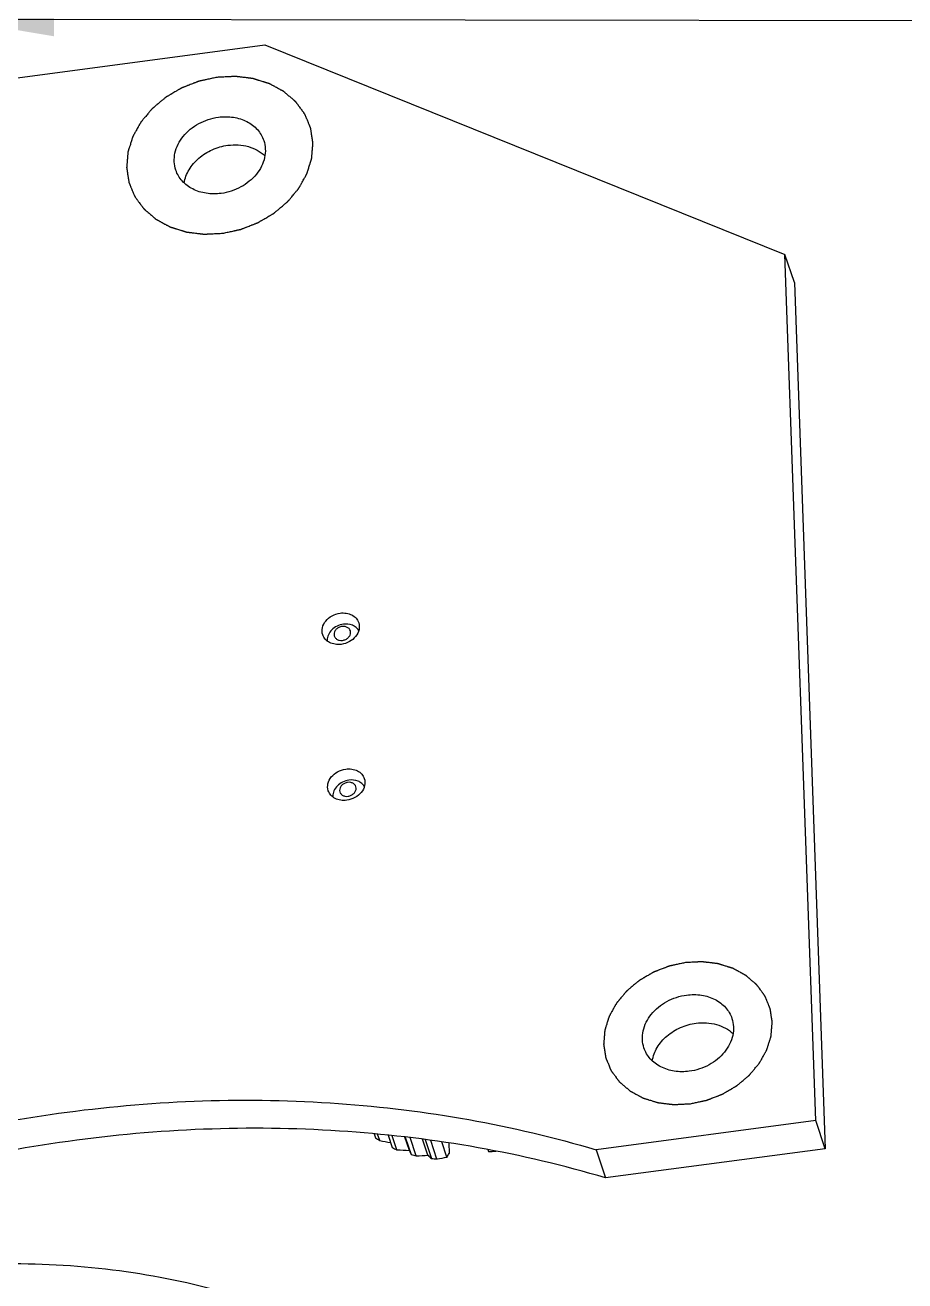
# Model space of a CAD drawing. Header units: millimetres. Extents: x 0 to 420, y 0 to 297.
# Drawn here: x 351.94 to 367.59, y 236.45 to 258.78 of the extents above; entities that cross this region are included whole.
import ezdxf

# ---------------------------------------------------------------- set-up
doc = ezdxf.new("R2010")
doc.units = ezdxf.units.MM
doc.header["$LTSCALE"] = 23.1
doc.layers.get('0').update_dxf_attribs({"linetype": 'CONTINUOUS'})
doc.styles.get("Standard").update_dxf_attribs({"font": 'txt', "width": 0.7})
doc.dimstyles.get("Standard").update_dxf_attribs({"dimtxt": 2.2, "dimasz": 1.8, "dimexe": 1.5, "dimexo": 0.5, "dimtad": 1, "dimdec": 1, "dimzin": 0, "dimdsep": 46, "dimtxsty": 'Standard', "dimblk": '_FILLED', "dimcen": 0.09, "dimclrt": 5, "dimazin": 0, "dimtp": 0.01, "dimtm": 0.01, "dimtfac": 1, "dimtdec": 1, "dimtofl": 0, "dimtmove": 0, "dimatfit": 3, "dimldrblk": '_FILLED', "dimfxl": 1, "dimtolj": 1, "dimtzin": 0, "dimarcsym": 0})

# ---------------------------------------------------------------- blocks, each defined once
blk = doc.blocks.new('_FILLED')
at = {"color": 0, "linetype": 'ByBlock'}
blk.add_solid([(0, 0), (-1, 0.167), (-1, -0.167)], dxfattribs=at)

msp = doc.modelspace()

# ---------------------------------------------------------------- linework, layer by layer
at = {"color": 7, "linetype": 'Continuous'}
for p, q in [((344.066, 256.821), (356.211, 258.43)), ((356.211, 258.43), (365.46, 254.704)), ((366.011, 239.303), (365.46, 254.704)), ((365.628, 254.205), (365.46, 254.704)), ((365.628, 254.205), (366.179, 238.804)), ((366.011, 239.303), (362.103, 238.785)), ((366.179, 238.804), (366.011, 239.303)), ((358.155, 239.07), (358.179, 238.998)), ((358.252, 238.948), (358.212, 239.065)), ((358.401, 239.044), (358.476, 238.823)), ((358.559, 238.786), (358.475, 239.036)), ((358.781, 238.772), (358.7, 239.011)), ((358.706, 239.011), (358.811, 238.7)), ((358.903, 238.676), (358.794, 239.001)), ((359.111, 238.689), (359.015, 238.973)), ((359.061, 238.967), (359.174, 238.63)), ((359.271, 238.621), (359.16, 238.952)), ((359.449, 238.654), (359.359, 238.924)), ((359.479, 238.907), (359.486, 238.72)), ((360.174, 238.789), (360.186, 238.752)), ((360.317, 238.762), (360.318, 238.76)), ((360.322, 238.761), (360.318, 238.76)), ((362.103, 238.785), (362.271, 238.285)), ((366.179, 238.804), (362.271, 238.285))]:
    msp.add_line(p, q, dxfattribs=at)
for centre, radius, start, end in [((357.522, 247.851), 0.203, 182.0466, 185.9873), ((357.621, 245.079), 0.203, 182.0466, 185.9873), ((359.234, 240.463), 1.805, 234.239, 237.0408), ((360.522, 250.66), 11.93, 259.0295, 259.9788), ((359.334, 240.645), 2.014, 244.7626, 247.3671), ((359.293, 248.775), 10.015, 265.7971, 267.0659), ((375.102, 245.467), 17.641, 202.3012, 202.5571), ((359.408, 240.859), 2.24, 254.5363, 256.9623), ((358.508, 247.172), 8.505, 272.6633, 274.0693), ((361.138, 240.804), 2.93, 226.2278, 227.9039), ((348.241, 244.948), 12.855, 330.6843, 331.0184), ((360.018, 242.602), 3.853, 272.4998, 274.4671), ((359.445, 241.071), 2.456, 263.6665, 265.9483), ((358.042, 245.741), 7.225, 279.7964, 281.2339)]:
    msp.add_arc(centre, radius, start, end, dxfattribs=at)
at = {"color": 4, "linetype": 'Continuous'}
for points in [[(355.358, 257.853), (355.331, 257.847), (355.291, 257.839), (355.237, 257.827), (355.197, 257.819), (355.164, 257.811), (355.137, 257.806), (355.117, 257.801), (355.097, 257.797), (355.08, 257.793), (355.067, 257.791), (355.058, 257.789), (355.052, 257.787), (355.047, 257.786), (355.042, 257.785), (355.04, 257.785), (355.038, 257.784), (355.037, 257.784), (355.035, 257.784), (355.034, 257.783), (355.031, 257.782), (355.027, 257.78), (355.022, 257.778), (355.016, 257.776), (355.008, 257.773), (354.995, 257.768), (354.979, 257.762), (354.96, 257.754), (354.941, 257.747), (354.915, 257.737), (354.883, 257.724), (354.851, 257.712), (354.826, 257.702), (354.807, 257.695), (354.787, 257.687), (354.771, 257.681), (354.759, 257.676), (354.751, 257.673), (354.744, 257.67), (354.739, 257.669), (354.735, 257.667), (354.733, 257.666), (354.731, 257.665), (354.73, 257.665), (354.729, 257.664), (354.727, 257.663), (354.725, 257.662), (354.721, 257.66), (354.717, 257.657), (354.711, 257.654), (354.703, 257.649), (354.692, 257.643), (354.677, 257.634), (354.66, 257.624), (354.642, 257.613), (354.619, 257.6), (354.589, 257.582), (354.56, 257.565), (354.537, 257.552), (354.519, 257.541), (354.502, 257.531), (354.487, 257.522), (354.475, 257.515), (354.468, 257.511), (354.462, 257.508), (354.458, 257.505), (354.454, 257.503), (354.451, 257.502), (354.45, 257.501), (354.449, 257.5), (354.448, 257.499), (354.447, 257.498), (354.444, 257.496), (354.441, 257.494), (354.437, 257.49), (354.432, 257.486), (354.426, 257.481), (354.415, 257.472), (354.402, 257.461), (354.387, 257.448), (354.371, 257.435), (354.35, 257.418), (354.325, 257.396), (354.299, 257.374), (354.278, 257.357), (354.262, 257.344), (354.247, 257.331), (354.234, 257.32), (354.224, 257.311), (354.217, 257.306), (354.212, 257.302), (354.208, 257.298), (354.205, 257.296), (354.203, 257.294), (354.201, 257.293), (354.2, 257.292), (354.2, 257.291), (354.199, 257.29), (354.197, 257.288), (354.194, 257.284), (354.191, 257.281), (354.187, 257.276), (354.182, 257.27), (354.174, 257.26), (354.163, 257.248), (354.151, 257.233), (354.139, 257.218), (354.122, 257.198), (354.101, 257.174), (354.081, 257.149), (354.064, 257.129), (354.052, 257.115), (354.04, 257.1), (354.029, 257.088), (354.021, 257.078), (354.016, 257.072), (354.012, 257.067), (354.009, 257.063), (354.006, 257.06), (354.004, 257.058), (354.003, 257.057), (354.002, 257.056), (354.002, 257.055), (354.001, 257.053), (354, 257.051), (353.998, 257.048), (353.996, 257.044), (353.993, 257.038), (353.989, 257.031), (353.983, 257.021), (353.975, 257.007), (353.966, 256.991), (353.957, 256.975), (353.945, 256.953), (353.93, 256.926), (353.915, 256.899), (353.903, 256.878), (353.894, 256.862), (353.885, 256.845), (353.878, 256.832), (353.872, 256.821), (353.868, 256.814), (353.865, 256.809), (353.863, 256.805), (353.861, 256.802), (353.86, 256.799), (353.859, 256.798), (353.858, 256.797), (353.858, 256.796), (353.857, 256.794), (353.857, 256.792), (353.856, 256.788), (353.854, 256.784), (353.852, 256.779), (353.85, 256.772), (353.847, 256.76), (353.842, 256.746), (353.837, 256.729), (353.832, 256.712), (353.824, 256.69), (353.816, 256.661), (353.807, 256.633), (353.8, 256.611), (353.794, 256.594), (353.789, 256.577), (353.784, 256.562), (353.781, 256.551), (353.779, 256.544), (353.777, 256.538), (353.776, 256.534), (353.774, 256.531), (353.774, 256.528), (353.773, 256.527), (353.773, 256.526), (353.773, 256.525), (353.773, 256.523), (353.773, 256.521), (353.772, 256.517), (353.772, 256.513), (353.771, 256.507), (353.771, 256.5), (353.77, 256.488), (353.769, 256.474), (353.767, 256.456), (353.766, 256.439), (353.764, 256.416), (353.761, 256.387), (353.759, 256.358), (353.757, 256.334), (353.756, 256.317), (353.754, 256.3), (353.753, 256.285), (353.752, 256.274), (353.752, 256.266), (353.751, 256.26), (353.751, 256.256), (353.75, 256.253), (353.75, 256.25), (353.75, 256.249), (353.75, 256.247), (353.75, 256.246), (353.75, 256.245), (353.751, 256.243), (353.751, 256.239), (353.752, 256.235), (353.753, 256.229), (353.754, 256.223), (353.756, 256.212), (353.758, 256.198), (353.76, 256.181), (353.763, 256.165), (353.766, 256.143), (353.771, 256.115), (353.775, 256.087), (353.778, 256.065), (353.781, 256.049), (353.784, 256.032), (353.786, 256.018), (353.787, 256.007), (353.788, 256), (353.789, 255.995), (353.79, 255.991), (353.79, 255.987), (353.791, 255.985), (353.791, 255.983), (353.791, 255.982), (353.792, 255.981), (353.792, 255.98), (353.793, 255.978), (353.794, 255.975), (353.796, 255.971), (353.798, 255.966), (353.801, 255.959), (353.805, 255.949), (353.81, 255.936), (353.817, 255.921), (353.823, 255.905), (353.832, 255.885), (353.843, 255.859), (353.853, 255.833), (353.862, 255.813), (353.868, 255.797), (353.875, 255.782), (353.88, 255.769), (353.884, 255.759), (353.887, 255.753), (353.889, 255.747), (353.891, 255.744), (353.892, 255.74), (353.893, 255.738), (353.894, 255.737), (353.894, 255.736), (353.895, 255.735), (353.895, 255.734), (353.897, 255.732), (353.899, 255.729), (353.901, 255.726), (353.905, 255.721), (353.909, 255.715), (353.916, 255.706), (353.924, 255.695), (353.934, 255.681), (353.944, 255.667), (353.957, 255.649), (353.974, 255.626), (353.991, 255.604), (354.004, 255.585), (354.014, 255.572), (354.024, 255.558), (354.033, 255.547), (354.039, 255.538), (354.043, 255.532), (354.047, 255.527), (354.049, 255.524), (354.051, 255.521), (354.053, 255.519), (354.054, 255.518), (354.054, 255.517), (354.055, 255.516), (354.056, 255.515), (354.058, 255.514), (354.061, 255.511), (354.064, 255.508), (354.069, 255.505), (354.075, 255.5), (354.084, 255.492), (354.095, 255.482), (354.108, 255.471), (354.122, 255.459), (354.14, 255.444), (354.162, 255.424), (354.185, 255.405), (354.203, 255.39), (354.216, 255.378), (354.23, 255.366), (354.241, 255.357), (354.25, 255.349), (354.256, 255.344), (354.26, 255.34), (354.264, 255.337), (354.267, 255.335), (354.268, 255.333), (354.27, 255.332), (354.27, 255.332), (354.271, 255.331), (354.273, 255.33), (354.275, 255.329), (354.278, 255.327), (354.282, 255.325), (354.288, 255.322), (354.294, 255.319), (354.305, 255.313), (354.318, 255.306), (354.334, 255.297), (354.35, 255.288), (354.372, 255.277), (354.398, 255.262), (354.425, 255.248), (354.446, 255.236), (354.462, 255.228), (354.478, 255.219), (354.492, 255.212), (354.502, 255.206), (354.509, 255.202), (354.514, 255.2), (354.518, 255.197), (354.522, 255.196), (354.524, 255.194), (354.526, 255.194), (354.526, 255.193), (354.528, 255.193), (354.529, 255.192), (354.532, 255.191), (354.536, 255.19), (354.54, 255.189), (354.546, 255.187), (354.554, 255.185), (354.566, 255.181), (354.581, 255.176), (354.599, 255.171), (354.617, 255.165), (354.641, 255.157), (354.671, 255.148), (354.701, 255.139), (354.726, 255.131), (354.744, 255.126), (354.762, 255.12), (354.777, 255.115), (354.789, 255.111), (354.796, 255.109), (354.803, 255.107), (354.807, 255.106), (354.811, 255.105), (354.813, 255.104), (354.815, 255.103), (354.816, 255.103), (354.817, 255.103), (354.819, 255.103), (354.822, 255.102), (354.826, 255.102), (354.831, 255.101), (354.837, 255.1), (354.845, 255.099), (354.858, 255.098), (354.875, 255.096), (354.894, 255.093), (354.914, 255.091), (354.94, 255.088), (354.972, 255.084), (355.005, 255.08), (355.031, 255.077), (355.05, 255.074), (355.07, 255.072), (355.086, 255.07), (355.099, 255.068), (355.107, 255.067), (355.114, 255.067), (355.118, 255.066), (355.123, 255.066), (355.125, 255.065), (355.127, 255.065), (355.128, 255.065), (355.129, 255.065), (355.131, 255.065), (355.134, 255.065), (355.138, 255.065), (355.144, 255.066), (355.15, 255.066), (355.159, 255.066), (355.173, 255.067), (355.19, 255.068), (355.21, 255.069), (355.231, 255.07), (355.258, 255.071), (355.292, 255.073), (355.334, 255.075), (355.388, 255.078), (355.429, 255.08), (355.457, 255.081)], [(355.457, 255.081), (355.483, 255.087), (355.524, 255.095), (355.577, 255.107), (355.617, 255.115), (355.651, 255.123), (355.677, 255.128), (355.697, 255.133), (355.717, 255.137), (355.734, 255.141), (355.748, 255.144), (355.756, 255.145), (355.763, 255.147), (355.768, 255.148), (355.772, 255.149), (355.775, 255.149), (355.776, 255.15), (355.778, 255.15), (355.779, 255.15), (355.78, 255.151), (355.783, 255.152), (355.787, 255.154), (355.792, 255.156), (355.798, 255.158), (355.806, 255.161), (355.819, 255.166), (355.835, 255.172), (355.854, 255.18), (355.874, 255.187), (355.899, 255.197), (355.931, 255.21), (355.963, 255.222), (355.989, 255.232), (356.008, 255.239), (356.027, 255.247), (356.043, 255.253), (356.056, 255.258), (356.064, 255.261), (356.07, 255.264), (356.075, 255.265), (356.079, 255.267), (356.082, 255.268), (356.083, 255.269), (356.084, 255.269), (356.086, 255.27), (356.087, 255.271), (356.09, 255.272), (356.093, 255.274), (356.098, 255.277), (356.103, 255.28), (356.111, 255.285), (356.122, 255.292), (356.137, 255.3), (356.155, 255.31), (356.172, 255.321), (356.196, 255.334), (356.225, 255.352), (356.254, 255.369), (356.278, 255.383), (356.295, 255.393), (356.313, 255.403), (356.327, 255.412), (356.339, 255.419), (356.346, 255.423), (356.352, 255.426), (356.357, 255.429), (356.36, 255.431), (356.363, 255.433), (356.364, 255.433), (356.365, 255.434), (356.366, 255.435), (356.368, 255.436), (356.37, 255.438), (356.373, 255.441), (356.377, 255.444), (356.382, 255.448), (356.389, 255.454), (356.399, 255.462), (356.412, 255.473), (356.428, 255.486), (356.443, 255.499), (356.464, 255.516), (356.49, 255.538), (356.516, 255.56), (356.536, 255.577), (356.552, 255.59), (356.567, 255.603), (356.58, 255.614), (356.591, 255.623), (356.597, 255.628), (356.602, 255.632), (356.606, 255.636), (356.609, 255.638), (356.612, 255.64), (356.613, 255.641), (356.614, 255.642), (356.615, 255.643), (356.616, 255.644), (356.618, 255.647), (356.62, 255.65), (356.623, 255.653), (356.627, 255.658), (356.632, 255.664), (356.641, 255.674), (356.651, 255.687), (356.663, 255.701), (356.676, 255.716), (356.692, 255.736), (356.713, 255.76), (356.733, 255.785), (356.75, 255.805), (356.762, 255.819), (356.775, 255.834), (356.785, 255.846), (356.793, 255.856), (356.798, 255.862), (356.802, 255.867), (356.806, 255.871), (356.808, 255.874), (356.81, 255.876), (356.811, 255.878), (356.812, 255.878), (356.812, 255.879), (356.813, 255.881), (356.814, 255.883), (356.816, 255.887), (356.818, 255.891), (356.822, 255.896), (356.825, 255.903), (356.831, 255.913), (356.839, 255.927), (356.848, 255.943), (356.857, 255.959), (356.869, 255.981), (356.884, 256.008), (356.899, 256.035), (356.911, 256.056), (356.92, 256.072), (356.929, 256.089), (356.936, 256.102), (356.943, 256.113), (356.946, 256.12), (356.949, 256.125), (356.952, 256.129), (356.953, 256.132), (356.955, 256.135), (356.955, 256.136), (356.956, 256.137), (356.956, 256.138), (356.957, 256.14), (356.958, 256.142), (356.959, 256.146), (356.96, 256.15), (356.962, 256.155), (356.964, 256.163), (356.968, 256.174), (356.972, 256.188), (356.977, 256.205), (356.983, 256.222), (356.99, 256.244), (356.999, 256.273), (357.008, 256.301), (357.015, 256.324), (357.02, 256.341), (357.025, 256.357), (357.03, 256.372), (357.033, 256.383), (357.036, 256.39), (357.037, 256.396), (357.039, 256.4), (357.04, 256.403), (357.041, 256.406), (357.041, 256.407), (357.041, 256.408), (357.041, 256.409), (357.042, 256.411), (357.042, 256.413), (357.042, 256.417), (357.042, 256.421), (357.043, 256.427), (357.043, 256.434), (357.044, 256.446), (357.046, 256.461), (357.047, 256.478), (357.048, 256.495), (357.05, 256.519), (357.053, 256.547), (357.055, 256.576), (357.057, 256.6), (357.059, 256.617), (357.06, 256.634), (357.061, 256.649), (357.062, 256.661), (357.063, 256.668), (357.063, 256.674), (357.064, 256.678), (357.064, 256.682), (357.064, 256.684), (357.064, 256.686), (357.064, 256.687), (357.064, 256.688), (357.064, 256.689), (357.063, 256.691), (357.063, 256.695), (357.062, 256.699), (357.061, 256.705), (357.06, 256.711), (357.059, 256.723), (357.057, 256.736), (357.054, 256.753), (357.051, 256.769), (357.048, 256.792), (357.044, 256.819), (357.039, 256.847), (357.036, 256.869), (357.033, 256.885), (357.031, 256.902), (357.029, 256.916), (357.027, 256.927), (357.026, 256.934), (357.025, 256.939), (357.024, 256.943), (357.024, 256.947), (357.023, 256.949), (357.023, 256.951), (357.023, 256.952), (357.023, 256.953), (357.022, 256.954), (357.021, 256.956), (357.02, 256.959), (357.018, 256.963), (357.016, 256.968), (357.013, 256.975), (357.009, 256.985), (357.004, 256.998), (356.997, 257.013), (356.991, 257.029), (356.982, 257.049), (356.972, 257.075), (356.961, 257.101), (356.952, 257.121), (356.946, 257.137), (356.94, 257.152), (356.934, 257.165), (356.93, 257.175), (356.927, 257.182), (356.925, 257.187), (356.924, 257.191), (356.922, 257.194), (356.921, 257.196), (356.921, 257.197), (356.92, 257.198), (356.92, 257.199), (356.919, 257.2), (356.917, 257.202), (356.915, 257.205), (356.913, 257.209), (356.909, 257.213), (356.905, 257.219), (356.899, 257.228), (356.89, 257.239), (356.88, 257.253), (356.87, 257.267), (356.857, 257.285), (356.84, 257.308), (356.823, 257.33), (356.81, 257.349), (356.8, 257.362), (356.79, 257.376), (356.782, 257.387), (356.775, 257.396), (356.771, 257.402), (356.767, 257.407), (356.765, 257.41), (356.763, 257.413), (356.761, 257.415), (356.761, 257.416), (356.76, 257.417), (356.759, 257.418), (356.758, 257.419), (356.756, 257.42), (356.753, 257.423), (356.75, 257.426), (356.745, 257.43), (356.74, 257.434), (356.731, 257.442), (356.719, 257.452), (356.706, 257.463), (356.692, 257.475), (356.674, 257.49), (356.652, 257.51), (356.629, 257.529), (356.611, 257.544), (356.598, 257.556), (356.584, 257.568), (356.573, 257.577), (356.564, 257.585), (356.558, 257.59), (356.554, 257.594), (356.551, 257.597), (356.548, 257.599), (356.546, 257.601), (356.545, 257.602), (356.544, 257.602), (356.543, 257.603), (356.542, 257.604), (356.539, 257.605), (356.536, 257.607), (356.532, 257.609), (356.526, 257.612), (356.52, 257.615), (356.509, 257.621), (356.496, 257.628), (356.48, 257.637), (356.464, 257.646), (356.442, 257.657), (356.416, 257.672), (356.389, 257.686), (356.368, 257.698), (356.352, 257.706), (356.336, 257.715), (356.322, 257.722), (356.312, 257.728), (356.305, 257.732), (356.3, 257.735), (356.296, 257.737), (356.292, 257.738), (356.29, 257.74), (356.289, 257.74), (356.288, 257.741), (356.287, 257.741), (356.285, 257.742), (356.282, 257.743), (356.279, 257.744), (356.274, 257.745), (356.268, 257.747), (356.261, 257.749), (356.249, 257.753), (356.233, 257.758), (356.215, 257.764), (356.197, 257.769), (356.173, 257.777), (356.143, 257.786), (356.113, 257.795), (356.089, 257.803), (356.071, 257.809), (356.052, 257.814), (356.037, 257.819), (356.025, 257.823), (356.018, 257.825), (356.012, 257.827), (356.007, 257.828), (356.003, 257.829), (356.001, 257.83), (355.999, 257.831), (355.998, 257.831), (355.997, 257.831), (355.995, 257.831), (355.992, 257.832), (355.988, 257.832), (355.984, 257.833), (355.977, 257.834), (355.969, 257.835), (355.956, 257.836), (355.94, 257.838), (355.92, 257.841), (355.901, 257.843), (355.875, 257.846), (355.842, 257.85), (355.81, 257.854), (355.784, 257.857), (355.764, 257.86), (355.745, 257.862), (355.728, 257.864), (355.715, 257.866), (355.707, 257.867), (355.701, 257.867), (355.696, 257.868), (355.692, 257.868), (355.689, 257.869), (355.687, 257.869), (355.686, 257.869), (355.685, 257.869), (355.683, 257.869), (355.68, 257.869), (355.676, 257.869), (355.671, 257.868), (355.664, 257.868), (355.655, 257.868), (355.642, 257.867), (355.624, 257.866), (355.604, 257.865), (355.583, 257.864), (355.556, 257.863), (355.522, 257.861), (355.481, 257.859), (355.426, 257.856), (355.385, 257.854), (355.358, 257.853)], [(363.69, 242.113), (363.666, 242.108), (363.63, 242.1), (363.581, 242.089), (363.545, 242.082), (363.515, 242.075), (363.491, 242.07), (363.472, 242.066), (363.454, 242.062), (363.439, 242.059), (363.427, 242.056), (363.419, 242.055), (363.413, 242.053), (363.409, 242.052), (363.405, 242.052), (363.402, 242.051), (363.401, 242.051), (363.4, 242.05), (363.399, 242.05), (363.397, 242.049), (363.395, 242.048), (363.391, 242.047), (363.387, 242.045), (363.381, 242.043), (363.374, 242.04), (363.362, 242.036), (363.348, 242.03), (363.33, 242.023), (363.313, 242.017), (363.29, 242.008), (363.261, 241.996), (363.232, 241.985), (363.209, 241.976), (363.192, 241.969), (363.174, 241.963), (363.16, 241.957), (363.148, 241.953), (363.141, 241.95), (363.135, 241.948), (363.131, 241.946), (363.127, 241.944), (363.125, 241.943), (363.123, 241.943), (363.122, 241.943), (363.121, 241.942), (363.12, 241.941), (363.118, 241.94), (363.114, 241.938), (363.11, 241.935), (363.105, 241.932), (363.098, 241.929), (363.088, 241.922), (363.074, 241.915), (363.059, 241.905), (363.043, 241.896), (363.021, 241.883), (362.995, 241.868), (362.969, 241.852), (362.947, 241.84), (362.931, 241.831), (362.916, 241.821), (362.902, 241.814), (362.892, 241.807), (362.885, 241.803), (362.88, 241.8), (362.876, 241.798), (362.872, 241.796), (362.87, 241.795), (362.869, 241.794), (362.868, 241.793), (362.867, 241.793), (362.866, 241.792), (362.864, 241.79), (362.861, 241.787), (362.857, 241.784), (362.853, 241.781), (362.847, 241.776), (362.837, 241.768), (362.826, 241.758), (362.812, 241.746), (362.798, 241.734), (362.779, 241.719), (362.755, 241.699), (362.732, 241.679), (362.713, 241.664), (362.699, 241.652), (362.685, 241.64), (362.673, 241.63), (362.664, 241.623), (362.658, 241.618), (362.654, 241.614), (362.65, 241.611), (362.647, 241.608), (362.645, 241.607), (362.644, 241.606), (362.643, 241.605), (362.642, 241.604), (362.641, 241.603), (362.64, 241.601), (362.637, 241.598), (362.635, 241.595), (362.631, 241.59), (362.626, 241.585), (362.619, 241.576), (362.609, 241.565), (362.598, 241.551), (362.587, 241.538), (362.572, 241.52), (362.553, 241.498), (362.535, 241.476), (362.52, 241.458), (362.509, 241.445), (362.498, 241.431), (362.488, 241.42), (362.481, 241.411), (362.476, 241.406), (362.472, 241.401), (362.47, 241.398), (362.467, 241.395), (362.466, 241.393), (362.465, 241.392), (362.464, 241.391), (362.463, 241.39), (362.463, 241.389), (362.462, 241.387), (362.46, 241.384), (362.458, 241.38), (362.455, 241.375), (362.452, 241.369), (362.446, 241.359), (362.439, 241.347), (362.431, 241.333), (362.423, 241.318), (362.412, 241.298), (362.399, 241.274), (362.385, 241.25), (362.374, 241.23), (362.366, 241.216), (362.358, 241.201), (362.351, 241.189), (362.346, 241.179), (362.342, 241.173), (362.339, 241.168), (362.337, 241.164), (362.336, 241.161), (362.335, 241.159), (362.334, 241.158), (362.333, 241.157), (362.333, 241.156), (362.333, 241.155), (362.332, 241.153), (362.331, 241.149), (362.33, 241.146), (362.328, 241.14), (362.326, 241.134), (362.323, 241.124), (362.319, 241.111), (362.314, 241.096), (362.309, 241.08), (362.303, 241.06), (362.295, 241.034), (362.287, 241.009), (362.28, 240.988), (362.275, 240.973), (362.271, 240.958), (362.267, 240.945), (362.263, 240.935), (362.261, 240.928), (362.26, 240.923), (362.259, 240.919), (362.258, 240.916), (362.257, 240.914), (362.256, 240.913), (362.256, 240.912), (362.256, 240.911), (362.256, 240.909), (362.256, 240.907), (362.256, 240.904), (362.255, 240.9), (362.255, 240.895), (362.254, 240.888), (362.253, 240.877), (362.252, 240.864), (362.251, 240.849), (362.25, 240.833), (362.248, 240.812), (362.246, 240.786), (362.244, 240.759), (362.242, 240.738), (362.241, 240.723), (362.239, 240.707), (362.238, 240.694), (362.237, 240.683), (362.237, 240.677), (362.236, 240.672), (362.236, 240.668), (362.236, 240.664), (362.236, 240.662), (362.236, 240.661), (362.235, 240.66), (362.236, 240.659), (362.236, 240.658), (362.236, 240.655), (362.237, 240.652), (362.237, 240.648), (362.238, 240.643), (362.239, 240.637), (362.24, 240.627), (362.242, 240.615), (362.245, 240.6), (362.247, 240.585), (362.25, 240.565), (362.254, 240.54), (362.258, 240.515), (362.261, 240.495), (362.263, 240.48), (362.266, 240.465), (362.268, 240.452), (362.269, 240.442), (362.27, 240.436), (362.271, 240.431), (362.272, 240.427), (362.272, 240.424), (362.272, 240.422), (362.273, 240.421), (362.273, 240.42), (362.273, 240.419), (362.274, 240.418), (362.274, 240.416), (362.276, 240.413), (362.277, 240.409), (362.279, 240.405), (362.281, 240.399), (362.285, 240.39), (362.29, 240.378), (362.296, 240.364), (362.302, 240.35), (362.31, 240.332), (362.319, 240.308), (362.329, 240.285), (362.337, 240.266), (362.342, 240.252), (362.348, 240.239), (362.353, 240.227), (362.357, 240.218), (362.359, 240.212), (362.361, 240.207), (362.363, 240.204), (362.364, 240.201), (362.365, 240.199), (362.365, 240.198), (362.366, 240.197), (362.366, 240.196), (362.367, 240.195), (362.368, 240.193), (362.37, 240.191), (362.372, 240.187), (362.376, 240.183), (362.379, 240.178), (362.385, 240.17), (362.393, 240.16), (362.402, 240.147), (362.411, 240.135), (362.423, 240.118), (362.438, 240.098), (362.453, 240.077), (362.465, 240.061), (362.475, 240.048), (362.484, 240.036), (362.491, 240.026), (362.497, 240.017), (362.501, 240.012), (362.504, 240.008), (362.506, 240.005), (362.508, 240.002), (362.509, 240.001), (362.51, 240), (362.511, 239.999), (362.512, 239.998), (362.513, 239.997), (362.514, 239.996), (362.517, 239.993), (362.52, 239.991), (362.524, 239.987), (362.529, 239.983), (362.537, 239.976), (362.548, 239.967), (362.56, 239.957), (362.572, 239.946), (362.588, 239.932), (362.609, 239.915), (362.629, 239.897), (362.645, 239.883), (362.658, 239.873), (362.67, 239.862), (362.68, 239.854), (362.688, 239.847), (362.693, 239.842), (362.697, 239.839), (362.7, 239.836), (362.703, 239.834), (362.705, 239.832), (362.706, 239.832), (362.706, 239.831), (362.707, 239.83), (362.709, 239.83), (362.711, 239.829), (362.714, 239.827), (362.717, 239.825), (362.722, 239.822), (362.728, 239.819), (362.738, 239.814), (362.75, 239.807), (362.764, 239.8), (362.779, 239.792), (362.798, 239.781), (362.822, 239.768), (362.846, 239.755), (362.866, 239.745), (362.88, 239.737), (362.895, 239.729), (362.907, 239.722), (362.916, 239.717), (362.922, 239.714), (362.927, 239.711), (362.931, 239.709), (362.934, 239.708), (362.936, 239.707), (362.937, 239.706), (362.938, 239.705), (362.939, 239.705), (362.941, 239.705), (362.943, 239.704), (362.946, 239.703), (362.95, 239.702), (362.956, 239.7), (362.963, 239.698), (362.974, 239.694), (362.987, 239.69), (363.004, 239.685), (363.02, 239.68), (363.042, 239.673), (363.069, 239.665), (363.096, 239.656), (363.118, 239.649), (363.135, 239.644), (363.151, 239.639), (363.165, 239.635), (363.176, 239.632), (363.182, 239.63), (363.188, 239.628), (363.192, 239.627), (363.195, 239.625), (363.198, 239.625), (363.199, 239.624), (363.2, 239.624), (363.201, 239.624), (363.203, 239.624), (363.205, 239.623), (363.209, 239.623), (363.213, 239.622), (363.219, 239.622), (363.227, 239.621), (363.238, 239.619), (363.253, 239.618), (363.271, 239.615), (363.288, 239.613), (363.312, 239.61), (363.341, 239.607), (363.371, 239.603), (363.394, 239.6), (363.412, 239.598), (363.43, 239.596), (363.444, 239.594), (363.456, 239.593), (363.464, 239.592), (363.469, 239.591), (363.474, 239.591), (363.478, 239.59), (363.48, 239.59), (363.482, 239.59), (363.483, 239.589), (363.484, 239.59), (363.485, 239.59), (363.488, 239.59), (363.492, 239.59), (363.497, 239.59), (363.503, 239.59), (363.511, 239.591), (363.523, 239.591), (363.538, 239.592), (363.557, 239.593), (363.576, 239.594), (363.6, 239.595), (363.631, 239.597), (363.668, 239.599), (363.718, 239.601), (363.755, 239.603), (363.78, 239.604)], [(363.78, 239.604), (363.804, 239.609), (363.84, 239.617), (363.889, 239.627), (363.925, 239.635), (363.955, 239.642), (363.98, 239.647), (363.998, 239.651), (364.016, 239.655), (364.031, 239.658), (364.043, 239.661), (364.051, 239.662), (364.057, 239.664), (364.061, 239.665), (364.065, 239.665), (364.068, 239.666), (364.069, 239.666), (364.07, 239.666), (364.071, 239.667), (364.073, 239.668), (364.075, 239.669), (364.079, 239.67), (364.083, 239.672), (364.089, 239.674), (364.096, 239.677), (364.108, 239.681), (364.122, 239.687), (364.14, 239.694), (364.157, 239.7), (364.18, 239.709), (364.209, 239.72), (364.238, 239.732), (364.261, 239.741), (364.279, 239.747), (364.296, 239.754), (364.31, 239.76), (364.322, 239.764), (364.329, 239.767), (364.335, 239.769), (364.339, 239.771), (364.343, 239.772), (364.346, 239.773), (364.347, 239.774), (364.348, 239.774), (364.349, 239.775), (364.35, 239.776), (364.353, 239.777), (364.356, 239.779), (364.36, 239.781), (364.365, 239.785), (364.372, 239.788), (364.383, 239.795), (364.396, 239.802), (364.412, 239.812), (364.428, 239.821), (364.449, 239.833), (364.475, 239.849), (364.502, 239.865), (364.523, 239.877), (364.539, 239.886), (364.555, 239.896), (364.568, 239.903), (364.579, 239.91), (364.585, 239.914), (364.59, 239.917), (364.594, 239.919), (364.598, 239.921), (364.6, 239.922), (364.601, 239.923), (364.602, 239.924), (364.603, 239.924), (364.604, 239.925), (364.606, 239.927), (364.609, 239.929), (364.613, 239.932), (364.618, 239.936), (364.623, 239.941), (364.633, 239.949), (364.645, 239.959), (364.659, 239.971), (364.673, 239.982), (364.691, 239.998), (364.715, 240.018), (364.738, 240.037), (364.757, 240.053), (364.771, 240.065), (364.785, 240.077), (364.797, 240.086), (364.806, 240.094), (364.812, 240.099), (364.817, 240.103), (364.82, 240.106), (364.823, 240.109), (364.825, 240.11), (364.826, 240.111), (364.827, 240.112), (364.828, 240.113), (364.829, 240.114), (364.831, 240.116), (364.833, 240.119), (364.836, 240.122), (364.839, 240.126), (364.844, 240.132), (364.852, 240.141), (364.861, 240.152), (364.872, 240.165), (364.883, 240.179), (364.898, 240.197), (364.917, 240.219), (364.935, 240.241), (364.95, 240.259), (364.962, 240.272), (364.973, 240.286), (364.982, 240.297), (364.99, 240.306), (364.994, 240.311), (364.998, 240.316), (365.001, 240.319), (365.003, 240.322), (365.005, 240.324), (365.006, 240.325), (365.006, 240.326), (365.007, 240.327), (365.007, 240.328), (365.009, 240.33), (365.01, 240.333), (365.012, 240.337), (365.015, 240.342), (365.019, 240.348), (365.024, 240.357), (365.031, 240.37), (365.039, 240.384), (365.047, 240.399), (365.058, 240.418), (365.072, 240.443), (365.085, 240.467), (365.096, 240.487), (365.104, 240.501), (365.112, 240.516), (365.119, 240.528), (365.125, 240.538), (365.128, 240.544), (365.131, 240.549), (365.133, 240.553), (365.134, 240.556), (365.136, 240.558), (365.136, 240.559), (365.137, 240.56), (365.137, 240.561), (365.138, 240.562), (365.138, 240.564), (365.139, 240.568), (365.14, 240.571), (365.142, 240.576), (365.144, 240.583), (365.147, 240.593), (365.151, 240.606), (365.156, 240.621), (365.161, 240.637), (365.167, 240.657), (365.175, 240.683), (365.184, 240.708), (365.19, 240.729), (365.195, 240.744), (365.2, 240.759), (365.204, 240.772), (365.207, 240.782), (365.209, 240.789), (365.21, 240.794), (365.212, 240.798), (365.213, 240.801), (365.213, 240.803), (365.214, 240.804), (365.214, 240.805), (365.214, 240.806), (365.214, 240.808), (365.214, 240.81), (365.215, 240.813), (365.215, 240.817), (365.215, 240.822), (365.216, 240.829), (365.217, 240.839), (365.218, 240.853), (365.219, 240.868), (365.221, 240.884), (365.222, 240.905), (365.224, 240.931), (365.227, 240.958), (365.228, 240.978), (365.23, 240.994), (365.231, 241.01), (365.232, 241.023), (365.233, 241.034), (365.233, 241.04), (365.234, 241.045), (365.234, 241.049), (365.234, 241.053), (365.235, 241.055), (365.235, 241.056), (365.235, 241.057), (365.235, 241.058), (365.234, 241.059), (365.234, 241.062), (365.234, 241.065), (365.233, 241.068), (365.232, 241.073), (365.231, 241.08), (365.23, 241.09), (365.228, 241.102), (365.225, 241.117), (365.223, 241.132), (365.22, 241.152), (365.216, 241.177), (365.212, 241.202), (365.209, 241.222), (365.207, 241.237), (365.205, 241.252), (365.203, 241.265), (365.201, 241.275), (365.2, 241.281), (365.199, 241.286), (365.199, 241.29), (365.198, 241.293), (365.198, 241.295), (365.198, 241.296), (365.198, 241.297), (365.197, 241.298), (365.197, 241.299), (365.196, 241.301), (365.195, 241.304), (365.193, 241.308), (365.191, 241.312), (365.189, 241.318), (365.185, 241.327), (365.18, 241.339), (365.174, 241.353), (365.168, 241.367), (365.161, 241.385), (365.151, 241.409), (365.141, 241.432), (365.134, 241.45), (365.128, 241.464), (365.122, 241.478), (365.117, 241.49), (365.113, 241.499), (365.111, 241.505), (365.109, 241.51), (365.107, 241.513), (365.106, 241.516), (365.105, 241.518), (365.105, 241.519), (365.105, 241.52), (365.104, 241.521), (365.103, 241.522), (365.102, 241.524), (365.1, 241.526), (365.098, 241.53), (365.095, 241.534), (365.091, 241.539), (365.085, 241.547), (365.077, 241.557), (365.068, 241.57), (365.059, 241.582), (365.047, 241.599), (365.032, 241.619), (365.017, 241.64), (365.005, 241.656), (364.996, 241.669), (364.987, 241.681), (364.979, 241.691), (364.973, 241.7), (364.969, 241.705), (364.966, 241.709), (364.964, 241.712), (364.962, 241.715), (364.961, 241.716), (364.96, 241.717), (364.959, 241.718), (364.959, 241.719), (364.958, 241.72), (364.956, 241.721), (364.953, 241.723), (364.95, 241.726), (364.946, 241.73), (364.941, 241.734), (364.933, 241.741), (364.923, 241.75), (364.911, 241.76), (364.898, 241.771), (364.882, 241.785), (364.862, 241.802), (364.841, 241.82), (364.825, 241.834), (364.813, 241.844), (364.801, 241.855), (364.79, 241.863), (364.782, 241.87), (364.777, 241.875), (364.773, 241.878), (364.77, 241.881), (364.767, 241.883), (364.766, 241.884), (364.765, 241.885), (364.764, 241.886), (364.763, 241.886), (364.762, 241.887), (364.76, 241.888), (364.757, 241.89), (364.753, 241.892), (364.748, 241.894), (364.742, 241.898), (364.732, 241.903), (364.72, 241.91), (364.706, 241.917), (364.691, 241.925), (364.672, 241.936), (364.648, 241.949), (364.624, 241.962), (364.605, 241.972), (364.59, 241.98), (364.576, 241.988), (364.563, 241.994), (364.554, 242), (364.548, 242.003), (364.543, 242.006), (364.539, 242.008), (364.536, 242.009), (364.534, 242.01), (364.533, 242.011), (364.532, 242.011), (364.531, 242.012), (364.53, 242.012), (364.527, 242.013), (364.524, 242.014), (364.52, 242.015), (364.514, 242.017), (364.508, 242.019), (364.497, 242.022), (364.483, 242.027), (364.467, 242.032), (364.45, 242.037), (364.428, 242.044), (364.401, 242.052), (364.374, 242.061), (364.352, 242.067), (364.336, 242.073), (364.319, 242.078), (364.306, 242.082), (364.295, 242.085), (364.288, 242.087), (364.282, 242.089), (364.278, 242.09), (364.275, 242.091), (364.272, 242.092), (364.271, 242.093), (364.27, 242.093), (364.269, 242.093), (364.267, 242.093), (364.265, 242.094), (364.261, 242.094), (364.257, 242.095), (364.251, 242.095), (364.244, 242.096), (364.232, 242.098), (364.217, 242.099), (364.199, 242.102), (364.182, 242.104), (364.158, 242.107), (364.129, 242.11), (364.099, 242.114), (364.076, 242.117), (364.058, 242.119), (364.041, 242.121), (364.026, 242.123), (364.014, 242.124), (364.007, 242.125), (364.001, 242.126), (363.996, 242.126), (363.993, 242.127), (363.99, 242.127), (363.989, 242.127), (363.988, 242.127), (363.986, 242.127), (363.985, 242.127), (363.982, 242.127), (363.978, 242.127), (363.974, 242.127), (363.967, 242.126), (363.96, 242.126), (363.947, 242.125), (363.932, 242.125), (363.913, 242.124), (363.895, 242.123), (363.87, 242.122), (363.839, 242.12), (363.802, 242.118), (363.752, 242.116), (363.715, 242.114), (363.69, 242.113)]]:
    msp.add_open_spline(points, degree=3, knots=[0, 0, 0, 0, 0.015625, 0.023438, 0.03125, 0.039062, 0.042969, 0.046875, 0.050781, 0.054688, 0.056641, 0.058594, 0.05957, 0.060547, 0.061523, 0.062012, 0.062256, 0.0625, 0.062744, 0.062988, 0.063477, 0.064453, 0.06543, 0.066406, 0.068359, 0.070312, 0.074219, 0.078125, 0.082031, 0.085938, 0.09375, 0.101562, 0.105469, 0.109375, 0.113281, 0.117188, 0.119141, 0.121094, 0.12207, 0.123047, 0.124023, 0.124512, 0.124756, 0.125, 0.125244, 0.125488, 0.125977, 0.126953, 0.12793, 0.128906, 0.130859, 0.132812, 0.136719, 0.140625, 0.144531, 0.148438, 0.15625, 0.164062, 0.167969, 0.171875, 0.175781, 0.179688, 0.181641, 0.183594, 0.18457, 0.185547, 0.186523, 0.187012, 0.187256, 0.1875, 0.187744, 0.187988, 0.188477, 0.189453, 0.19043, 0.191406, 0.193359, 0.195312, 0.199219, 0.203125, 0.207031, 0.210938, 0.21875, 0.226562, 0.230469, 0.234375, 0.238281, 0.242188, 0.244141, 0.246094, 0.24707, 0.248047, 0.249023, 0.249512, 0.249756, 0.25, 0.250244, 0.250488, 0.250977, 0.251953, 0.25293, 0.253906, 0.255859, 0.257812, 0.261719, 0.265625, 0.269531, 0.273438, 0.28125, 0.289062, 0.292969, 0.296875, 0.300781, 0.304688, 0.306641, 0.308594, 0.30957, 0.310547, 0.311523, 0.312012, 0.312256, 0.3125, 0.312744, 0.312988, 0.313477, 0.314453, 0.31543, 0.316406, 0.318359, 0.320312, 0.324219, 0.328125, 0.332031, 0.335938, 0.34375, 0.351562, 0.355469, 0.359375, 0.363281, 0.367188, 0.369141, 0.371094, 0.37207, 0.373047, 0.374023, 0.374512, 0.374756, 0.375, 0.375244, 0.375488, 0.375977, 0.376953, 0.37793, 0.378906, 0.380859, 0.382812, 0.386719, 0.390625, 0.394531, 0.398438, 0.40625, 0.414062, 0.417969, 0.421875, 0.425781, 0.429688, 0.431641, 0.433594, 0.43457, 0.435547, 0.436523, 0.437012, 0.437256, 0.4375, 0.437744, 0.437988, 0.438477, 0.439453, 0.44043, 0.441406, 0.443359, 0.445312, 0.449219, 0.453125, 0.457031, 0.460938, 0.46875, 0.476562, 0.480469, 0.484375, 0.488281, 0.492188, 0.494141, 0.496094, 0.49707, 0.498047, 0.499023, 0.499512, 0.499756, 0.5, 0.500244, 0.500488, 0.500977, 0.501953, 0.50293, 0.503906, 0.505859, 0.507812, 0.511719, 0.515625, 0.519531, 0.523438, 0.53125, 0.539062, 0.542969, 0.546875, 0.550781, 0.554688, 0.556641, 0.558594, 0.55957, 0.560547, 0.561523, 0.562012, 0.562256, 0.5625, 0.562744, 0.562988, 0.563477, 0.564453, 0.56543, 0.566406, 0.568359, 0.570312, 0.574219, 0.578125, 0.582031, 0.585938, 0.59375, 0.601562, 0.605469, 0.609375, 0.613281, 0.617188, 0.619141, 0.621094, 0.62207, 0.623047, 0.624023, 0.624512, 0.624756, 0.625, 0.625244, 0.625488, 0.625977, 0.626953, 0.62793, 0.628906, 0.630859, 0.632812, 0.636719, 0.640625, 0.644531, 0.648438, 0.65625, 0.664062, 0.667969, 0.671875, 0.675781, 0.679688, 0.681641, 0.683594, 0.68457, 0.685547, 0.686523, 0.687012, 0.687256, 0.6875, 0.687744, 0.687988, 0.688477, 0.689453, 0.69043, 0.691406, 0.693359, 0.695312, 0.699219, 0.703125, 0.707031, 0.710938, 0.71875, 0.726562, 0.730469, 0.734375, 0.738281, 0.742188, 0.744141, 0.746094, 0.74707, 0.748047, 0.749023, 0.749512, 0.749756, 0.75, 0.750244, 0.750488, 0.750977, 0.751953, 0.75293, 0.753906, 0.755859, 0.757812, 0.761719, 0.765625, 0.769531, 0.773438, 0.78125, 0.789062, 0.792969, 0.796875, 0.800781, 0.804688, 0.806641, 0.808594, 0.80957, 0.810547, 0.811523, 0.812012, 0.812256, 0.8125, 0.812744, 0.812988, 0.813477, 0.814453, 0.81543, 0.816406, 0.818359, 0.820312, 0.824219, 0.828125, 0.832031, 0.835938, 0.84375, 0.851562, 0.855469, 0.859375, 0.863281, 0.867188, 0.869141, 0.871094, 0.87207, 0.873047, 0.874023, 0.874512, 0.874756, 0.875, 0.875244, 0.875488, 0.875977, 0.876953, 0.87793, 0.878906, 0.880859, 0.882812, 0.886719, 0.890625, 0.894531, 0.898438, 0.90625, 0.914062, 0.917969, 0.921875, 0.925781, 0.929688, 0.931641, 0.933594, 0.93457, 0.935547, 0.936523, 0.937012, 0.937256, 0.9375, 0.937744, 0.937988, 0.938477, 0.939453, 0.94043, 0.941406, 0.943359, 0.945312, 0.949219, 0.953125, 0.957031, 0.960938, 0.96875, 0.976562, 0.984375, 1, 1, 1, 1], dxfattribs=at)
at = {"color": 7, "linetype": 'Continuous'}
for points, knots in [([(354.625, 256.204), (354.609, 256.252), (354.59, 256.354), (354.609, 256.567), (354.744, 256.826), (355.024, 257.051), (355.261, 257.129), (355.383, 257.145)], [0, 0, 0, 0, 0.110988, 0.224757, 0.466113, 0.728736, 1, 1, 1, 1]), ([(355.383, 257.145), (355.471, 257.156), (355.647, 257.156), (355.891, 257.081), (356.085, 256.937), (356.165, 256.801), (356.189, 256.73)], [0, 0, 0, 0, 0.272904, 0.530635, 0.771145, 1, 1, 1, 1]), ([(354.773, 255.976), (354.786, 256.058), (354.85, 256.224), (355.029, 256.43), (355.27, 256.58), (355.456, 256.632), (355.551, 256.645)], [0, 0, 0, 0, 0.229797, 0.476727, 0.736574, 1, 1, 1, 1]), ([(356.189, 256.73), (356.205, 256.682), (356.224, 256.58), (356.205, 256.367), (356.071, 256.108), (355.79, 255.883), (355.553, 255.806), (355.431, 255.789)], [0, 0, 0, 0, 0.110988, 0.224757, 0.466113, 0.728736, 1, 1, 1, 1]), ([(355.551, 256.645), (355.672, 256.661), (355.912, 256.65), (356.129, 256.536), (356.21, 256.459)], [0, 0, 0, 0, 0.522226, 1, 1, 1, 1]), ([(355.431, 255.789), (355.343, 255.778), (355.168, 255.778), (354.924, 255.853), (354.729, 255.998), (354.649, 256.134), (354.625, 256.204)], [0, 0, 0, 0, 0.272904, 0.530635, 0.771145, 1, 1, 1, 1]), ([(357.238, 247.942), (357.225, 247.981), (357.222, 248.073), (357.287, 248.196), (357.402, 248.289), (357.498, 248.32), (357.548, 248.327)], [0, 0, 0, 0, 0.223154, 0.46501, 0.72816, 1, 1, 1, 1]), ([(357.548, 248.327), (357.584, 248.332), (357.656, 248.331), (357.756, 248.301), (357.835, 248.242), (357.868, 248.186), (357.878, 248.157)], [0, 0, 0, 0, 0.27291, 0.53063, 0.771146, 1, 1, 1, 1]), ([(357.605, 248.129), (357.567, 248.124), (357.491, 248.102), (357.397, 248.036), (357.333, 247.947), (357.318, 247.877), (357.32, 247.844)], [0, 0, 0, 0, 0.267085, 0.528666, 0.773775, 1, 1, 1, 1]), ([(357.582, 248.09), (357.562, 248.087), (357.525, 248.076), (357.477, 248.043), (357.446, 247.998), (357.438, 247.963), (357.439, 247.947)], [0, 0, 0, 0, 0.267104, 0.528661, 0.77376, 1, 1, 1, 1]), ([(357.878, 248.157), (357.891, 248.118), (357.894, 248.027), (357.829, 247.903), (357.715, 247.811), (357.618, 247.779), (357.568, 247.772)], [0, 0, 0, 0, 0.223154, 0.46501, 0.72816, 1, 1, 1, 1]), ([(357.733, 247.986), (357.733, 248.002), (357.724, 248.034), (357.688, 248.071), (357.638, 248.091), (357.6, 248.092), (357.582, 248.09)], [0, 0, 0, 0, 0.230482, 0.467893, 0.724417, 1, 1, 1, 1]), ([(357.88, 248.018), (357.868, 248.039), (357.834, 248.076), (357.743, 248.129), (357.659, 248.137), (357.605, 248.129)], [0, 0, 0, 0, 0.230903, 0.474632, 1, 1, 1, 1]), ([(357.568, 247.772), (357.532, 247.768), (357.46, 247.768), (357.36, 247.798), (357.281, 247.858), (357.248, 247.913), (357.238, 247.942)], [0, 0, 0, 0, 0.27291, 0.53063, 0.771146, 1, 1, 1, 1]), ([(357.439, 247.947), (357.439, 247.931), (357.448, 247.899), (357.484, 247.862), (357.534, 247.841), (357.572, 247.841), (357.591, 247.843)], [0, 0, 0, 0, 0.230482, 0.467893, 0.724417, 1, 1, 1, 1]), ([(357.591, 247.843), (357.61, 247.846), (357.648, 247.857), (357.695, 247.89), (357.727, 247.934), (357.734, 247.969), (357.733, 247.986)], [0, 0, 0, 0, 0.267104, 0.528661, 0.77376, 1, 1, 1, 1]), ([(357.337, 245.17), (357.324, 245.209), (357.321, 245.3), (357.386, 245.424), (357.501, 245.516), (357.597, 245.548), (357.647, 245.555)], [0, 0, 0, 0, 0.223154, 0.46501, 0.72816, 1, 1, 1, 1]), ([(357.647, 245.555), (357.683, 245.559), (357.755, 245.559), (357.855, 245.529), (357.935, 245.469), (357.967, 245.414), (357.977, 245.385)], [0, 0, 0, 0, 0.27291, 0.53063, 0.771146, 1, 1, 1, 1]), ([(357.977, 245.385), (357.99, 245.346), (357.994, 245.255), (357.929, 245.131), (357.814, 245.038), (357.717, 245.007), (357.667, 245)], [0, 0, 0, 0, 0.223154, 0.46501, 0.72816, 1, 1, 1, 1]), ([(357.667, 245), (357.631, 244.995), (357.559, 244.996), (357.459, 245.026), (357.38, 245.085), (357.347, 245.141), (357.337, 245.17)], [0, 0, 0, 0, 0.27291, 0.53063, 0.771146, 1, 1, 1, 1]), ([(357.704, 245.357), (357.666, 245.352), (357.59, 245.329), (357.496, 245.264), (357.432, 245.175), (357.417, 245.105), (357.419, 245.072)], [0, 0, 0, 0, 0.267085, 0.528666, 0.773775, 1, 1, 1, 1]), ([(357.681, 245.317), (357.662, 245.315), (357.624, 245.303), (357.577, 245.271), (357.545, 245.226), (357.537, 245.191), (357.538, 245.175)], [0, 0, 0, 0, 0.267104, 0.528661, 0.77376, 1, 1, 1, 1]), ([(357.538, 245.175), (357.539, 245.159), (357.548, 245.126), (357.583, 245.089), (357.634, 245.069), (357.671, 245.068), (357.69, 245.071)], [0, 0, 0, 0, 0.230482, 0.467893, 0.724417, 1, 1, 1, 1]), ([(357.833, 245.214), (357.832, 245.229), (357.823, 245.262), (357.787, 245.299), (357.737, 245.319), (357.7, 245.32), (357.681, 245.317)], [0, 0, 0, 0, 0.230482, 0.467893, 0.724417, 1, 1, 1, 1]), ([(357.69, 245.071), (357.709, 245.073), (357.747, 245.085), (357.794, 245.118), (357.826, 245.162), (357.833, 245.197), (357.833, 245.214)], [0, 0, 0, 0, 0.267104, 0.528661, 0.77376, 1, 1, 1, 1]), ([(357.979, 245.246), (357.967, 245.267), (357.933, 245.304), (357.843, 245.357), (357.758, 245.364), (357.704, 245.357)], [0, 0, 0, 0, 0.230903, 0.474632, 1, 1, 1, 1]), ([(362.953, 240.596), (362.937, 240.643), (362.918, 240.745), (362.937, 240.958), (363.072, 241.217), (363.352, 241.443), (363.589, 241.52), (363.711, 241.536)], [0, 0, 0, 0, 0.110988, 0.224757, 0.466113, 0.728736, 1, 1, 1, 1]), ([(363.711, 241.536), (363.799, 241.548), (363.975, 241.548), (364.219, 241.472), (364.413, 241.328), (364.493, 241.192), (364.517, 241.121)], [0, 0, 0, 0, 0.272904, 0.530635, 0.771145, 1, 1, 1, 1]), ([(363.101, 240.367), (363.114, 240.45), (363.178, 240.616), (363.357, 240.821), (363.598, 240.971), (363.784, 241.024), (363.879, 241.036)], [0, 0, 0, 0, 0.229797, 0.476727, 0.736574, 1, 1, 1, 1]), ([(364.517, 241.121), (364.533, 241.074), (364.552, 240.972), (364.533, 240.759), (364.399, 240.5), (364.118, 240.274), (363.881, 240.197), (363.759, 240.181)], [0, 0, 0, 0, 0.110988, 0.224757, 0.466113, 0.728736, 1, 1, 1, 1]), ([(363.879, 241.036), (364, 241.052), (364.24, 241.041), (364.457, 240.927), (364.538, 240.85)], [0, 0, 0, 0, 0.522226, 1, 1, 1, 1]), ([(363.759, 240.181), (363.671, 240.169), (363.496, 240.169), (363.252, 240.245), (363.057, 240.389), (362.977, 240.525), (362.953, 240.596)], [0, 0, 0, 0, 0.272904, 0.530635, 0.771145, 1, 1, 1, 1]), ([(343.421, 236.306), (344.841, 237.125), (347.853, 238.484), (352.641, 239.609), (357.471, 239.778), (360.615, 239.228), (362.103, 238.785)], [0, 0, 0, 0, 0.25453, 0.509141, 0.758971, 1, 1, 1, 1]), ([(362.271, 238.285), (360.783, 238.728), (357.639, 239.278), (352.809, 239.11), (348.021, 237.984), (345.009, 236.625), (343.589, 235.807)], [0, 0, 0, 0, 0.241029, 0.490859, 0.74547, 1, 1, 1, 1]), ([(362.301, 230.738), (362.062, 231.261), (361.477, 232.27), (360.324, 233.604), (358.921, 234.735), (357.307, 235.635), (355.523, 236.288), (352.954, 236.814), (350.249, 236.789), (347.595, 236.244), (345.014, 235.36), (342.638, 233.999), (340.635, 232.233), (339.372, 230.755), (338.369, 229.148), (337.886, 227.998), (337.698, 227.416)], [0, 0, 0, 0, 0.05604, 0.112925, 0.171102, 0.230875, 0.292382, 0.355587, 0.485873, 0.552481, 0.619323, 0.751387, 0.815971, 0.87903, 0.940379, 1, 1, 1, 1])]:
    msp.add_open_spline(points, degree=3, knots=knots, dxfattribs=at)

# ---------------------------------------------------------------- leaders
at = {"annotation_type": 0, "has_hookline": 1}
for points, hookline_direction, text_width in [([(328.323, 248.438), (341.498, 267.175), (343.298, 267.175)], 0, 34.869), ([(350.656, 258.886), (384.151, 258.848)], 1, 23.23)]:
    msp.add_leader(points, dimstyle='Standard', override={"dimgap": 0.625, "dimtad": 0}, dxfattribs=dict(at, hookline_direction=hookline_direction, text_width=text_width))

doc.saveas('drawing.dxf')
